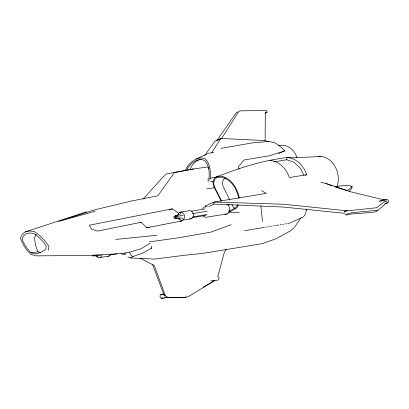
<?xml version="1.0" encoding="UTF-8"?>
<svg xmlns="http://www.w3.org/2000/svg" width="409" height="409" viewBox="0 0 409 409"><rect width="100%" height="100%" fill="white"/><g stroke="black" fill="none" stroke-linecap="round" stroke-linejoin="round"><path stroke-width="0.61" d="M267.972 141.734L265.119 140.589L265.323 112.439L267.123 112.168L266.377 110.512L240.109 110.865L238.733 111.534L221.627 138.493M207.91 181.489L210.262 178.212C210.604 171.596 210.333 163.733 205.298 158.871L201.075 157.792C193.764 158.636 187.859 164.321 185.042 170.89M48.431 250.216L48.952 246.325C45.21 240.615 40.266 235.569 34.637 231.693L29.699 230.921L25.286 231.872L22.02 234.398L20.45 238.125C22.48 244.306 26.207 250.083 31.038 254.444L35.946 255.876L88.216 255.446L124.755 253.37M208.851 206.617L213.672 204.06L213.979 202.061L266.315 193.35L261.571 190.691M334.582 186.519L347.941 185.226L352.103 186.622L351.812 188.426L349.02 191.663M306.54 209.49L305.584 213.774L303.406 216.928L289.5 223.227M273.631 161.938L286.643 159.771L287.164 157.542L302.108 157.414L320.835 156.463M190.272 169.807C191.351 164.607 195.967 160.113 201.259 159.362M178.672 214.112L178.273 215.047L173.718 216.617L176.156 216.555M237.629 204.495L236.392 207.138L229.832 210.886L228.805 211.024M238.299 205.042L237 207.823L230.062 211.785L228.953 211.944M306.121 210.078L306.678 208.927M186.366 170.609C188.978 164.904 194.285 160.093 200.676 159.352L204.536 160.338C209.04 164.755 209.464 171.887 209.081 177.874L207.7 179.786M226.151 249.03L224.198 252.788L217.752 276.801L218.36 276.965M36.258 234.413L34.683 237.046C34.658 242.087 35.772 247.281 38.078 251.775L40.358 252.583M210.129 153.288L211.816 152.521L220.901 138.452L265.119 140.589M300.947 217.808L294.526 227.225L290.707 230.768L276.116 238.744L262.23 243.672L202.409 253.442L184.362 255.303L154.771 259.086L130.553 257.951L127.889 256.867M216.78 140.691L236.371 112.608L237.747 111.933M204.5 155.839L214.853 141.192L220.901 138.452M163.856 295.6L165.302 295.589L163.672 294.071L161.443 294.229L160.742 294.654L160.042 295.595L160.123 297.062L161.519 298.401M160.941 298.197L162.015 298.33L162.716 297.389M205.793 206.939L205.415 205.85L213.979 202.061L283.749 204.265L347.359 210.824L345.636 210.758L344.235 212.118L344.669 211.913M345.135 214.72L346.208 214.858L346.909 213.917L352.016 212.7L378.064 210.144L387.512 202.133L385.114 201.248L376.663 207.757L347.036 210.845M143.196 199.086L161.923 178.206L166.284 174.004L193.697 168.937L207.92 166.959L208.933 168.58M181.156 212.987L179.914 214.301L174.991 216.044L176.197 216.146M202.527 208.641L204.265 207.072L207.378 206.555M352.103 186.622L347.246 190.62L335.155 186.949M378.064 210.144L376.04 211.576L372.681 212.353L350.615 214.081L347.113 215.016L346.208 214.858M150.129 243.15L141.125 248.698L129.464 252.256L124.622 253.099L125.87 253.059M130.553 257.951L132.935 256.535L142.649 253.12L151.744 248.012M203.329 287.149L214.929 280.416L188.191 296.709L185.343 297.251L166.708 297.425L162.92 298.488L162.015 298.33M305.267 175.349L306.76 174.689A25.977 20.741 80.5 0 0 287.164 157.542C262.844 160.359 239.495 167.894 216.775 176.765L214.495 177.915L212.9 182.189L213.651 186.279L221.243 201.182M225.727 178.068L223.503 179.157L222.363 182.711L223.012 186.202L229.822 200.062M196.09 158.999L209.408 152.869M265.052 113.104L267.123 112.168M217.859 140.2L219.475 139.469M278.498 153.707L284.776 150.86L280.441 146.632L275.16 142.859L268.718 141.442L252.174 142.92L220.983 148.365M140.088 222.818L141.243 222.297L146.708 227.695L149.597 227.22M169.438 210.139L172.342 208.825L178.385 213.038M180.522 221.545L181.673 221.024L146.708 227.695M206.003 214.996L204.48 215.686L191.893 217.741M176.028 217.951L174.403 218.59L179.525 218.657L180.568 219.592M93.712 255.257L92.086 255.896L97.209 255.962L98.257 256.898M231.157 224.664L210.896 232.113L179.694 237.624L149.346 241.893M25.286 231.872L86.55 211.79M284.776 150.86L269.592 155.737L244.168 159.97L238.432 166.489L239.04 169.413M183.35 215.165L175.967 216.739M163.886 297.328L167.097 296.423M95.282 211.213L58.61 221.443L94.326 209.924L131.263 201.049L157.843 195.824L174.398 172.552L193.697 168.937M379.823 200.937L386.132 199.193L387.492 199.725L379.005 201.463M173.426 217.89L176.33 217.24M267.532 141.703L268.718 141.442M210.262 178.212L217.767 176.708M141.243 222.297L97.47 231.09L91.442 229.147L89.341 225.226L172.342 208.825M210.354 181.816L213.467 181.207M191.228 211.279L205.078 208.933M306.76 174.689L289.414 177.578A25.977 20.741 80.5 0 0 269.817 160.43M179.807 212.276L188.626 210.809A4.223 3.374 80.6 0 1 193.355 214.434A4.223 3.374 80.6 0 1 189.628 218.902M227.578 204.975L229.454 204.664M192.567 213.621L207.317 211.156M182.547 220.195L191.366 218.728M227.061 213.922L205.543 217.358L203.457 216.172M244.556 230.712L264.531 227.384M265.778 227.179L267.026 226.969M268.278 226.76L269.526 226.555M270.773 226.346L272.021 226.136M273.268 225.932L274.521 225.722M275.768 225.512L278.887 224.996M280.139 224.786L281.387 224.582M282.634 224.372L283.882 224.163M285.129 223.958L286.382 223.749M287.629 223.539L288.877 223.334M100.241 257.496L109.06 256.029M211.816 152.521L213.708 152.214M193.145 216.811L207.015 214.536M109.581 255.047L117.127 253.81M206.698 188.871L214.848 187.649M31.166 252.813L35.307 254.004L41.064 252.281L45.788 249.255L46.202 245.998C43.001 241.167 38.85 236.831 34.034 233.59L29.883 232.941L26.145 233.749L23.436 235.86L22.127 238.984C24.003 244.168 27.035 249.127 31.166 252.813L38.078 251.775M186.202 297.092L182.838 297.548L166.166 297.215M216.775 176.765L221.581 176.202C231.555 178.523 237.332 188.513 239.28 197.864M163.927 294.204L161.816 294.792L160.742 294.654M115.691 239.449L156.79 235.277M125.44 254.434L123.232 254.659L121.151 253.473M210.839 280.809L218.084 280.109L219.086 278.406L218.8 277.184M384.777 203.794L386.689 203.697L387.885 202.91L388.55 201.177L388.023 200.062M278.555 145.435L282.921 145.251A18.696 14.928 80.5 0 1 297.026 157.598M175.671 218.017L181.161 217.915L183.053 218.467M93.359 255.318L98.85 255.221L100.742 255.768M384.455 199.965L350.876 191.847L325.835 183.442L320.881 182.215M213.672 204.06L283.294 207.056L344.536 213.309M228.483 212.133L239.285 212.614M344.935 211.177L346.009 211.315M286.643 159.771L293.841 162.153L299.981 167.787L303.989 175.256M325.835 183.442L332.21 185.906M140.144 258.222L154.29 265.518L165.302 295.589M234.991 208.355L233.288 207.291L231.867 204.5M132.935 256.535L131.243 255.446L129.464 252.256M221.627 201.049L214.352 186.606L213.631 182.726L215.073 178.697L217.159 177.644L221.698 177.117C231.3 179.408 237.087 189.122 238.605 198.273M152.511 264.434L163.672 294.071M260.891 205.747L262.486 221.468M151.32 246.249L151.448 248.478M318.422 156.524A21.207 16.933 80.5 0 1 334.46 165.461A21.207 16.933 80.5 0 1 337.128 186.591M177.797 215.477A4.223 3.374 80.5 0 1 182.409 212.445A4.223 3.374 80.5 0 1 183.917 218.963A4.223 3.374 80.5 0 1 178.528 218.621M226.883 204.06A5.368 4.289 80.5 0 1 229.515 210.533A5.368 4.289 80.5 0 1 224.848 214.142M110.43 254.797A4.223 3.374 80.6 0 1 107.91 256.274M102.173 254.822A4.223 3.374 80.5 0 1 99.612 257.696A4.223 3.374 80.5 0 1 96.217 255.927"/></g></svg>
